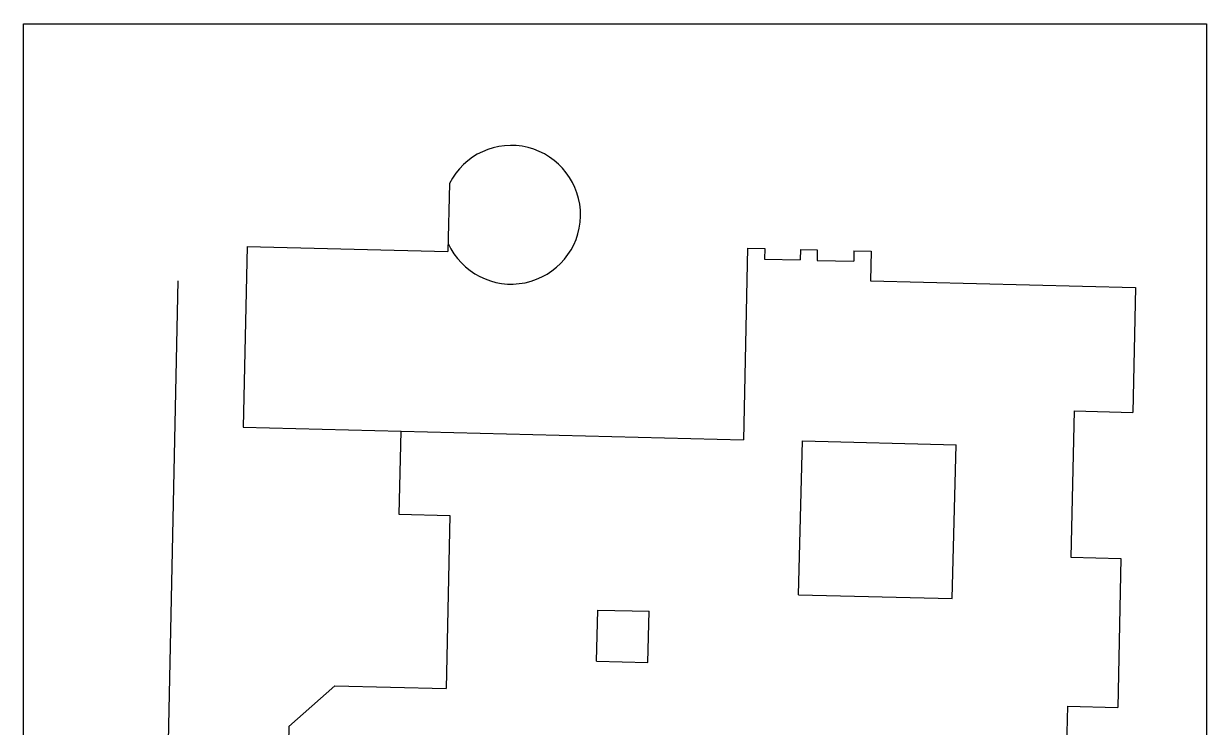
# Model space of a CAD drawing. Header units: millimetres. Extents: x -103 to 473, y 183 to 365.
# Drawn here: x 123.4 to 248.3, y 267.1 to 341.4 of the extents above; entities that cross this region are included whole.
import ezdxf

# ---------------------------------------------------------------- set-up
doc = ezdxf.new("R2010")
doc.units = ezdxf.units.MM
doc.header["$LTSCALE"] = 0.1
picture_1 = doc.add_image_def('image1.jpeg', size_in_pixel=(1647, 2086))

msp = doc.modelspace()

# ---------------------------------------------------------------- linework, layer by layer
for points in [[(168.37, 324.52), (168.22, 317.34)], [(147.01, 317.87), (146.6, 298.78)], [(147.01, 317.87), (168.22, 317.34)], [(199.87, 317.7), (199.44, 297.47)], [(199.87, 317.7), (201.67, 317.66)], [(201.67, 317.66), (201.64, 316.54)], [(205.44, 317.56), (205.42, 316.44)], [(205.44, 317.56), (207.23, 317.52)], [(207.23, 317.52), (207.21, 316.4)], [(211.1, 317.42), (211.08, 316.3)], [(211.1, 317.42), (212.9, 317.38)], [(212.9, 317.38), (212.83, 314.22)], [(201.64, 316.54), (205.42, 316.44)], [(207.21, 316.4), (211.08, 316.3)], [(139.71, 314.22), (138.42, 253.85), (156.6, 253.4)], [(212.83, 314.22), (240.85, 313.52)], [(240.85, 313.52), (240.57, 300.34)], [(234.34, 300.5), (234.01, 285.06)], [(234.34, 300.5), (240.57, 300.34)], [(146.6, 298.78), (199.44, 297.47)], [(163.24, 298.37), (163.05, 289.62)], [(205.25, 281.1), (205.65, 297.33)], [(205.65, 297.33), (221.88, 296.93)], [(221.47, 280.7), (221.88, 296.93)], [(163.05, 289.62), (168.43, 289.48), (168.04, 271.21)], [(234.01, 285.06), (239.3, 284.93)], [(239.3, 284.93), (238.96, 269.21)], [(205.25, 281.1), (221.47, 280.7)], [(183.91, 274.08), (184.05, 279.49)], [(184.05, 279.49), (189.46, 279.35)], [(189.32, 273.94), (189.46, 279.35)], [(183.91, 274.08), (189.32, 273.94)], [(156.28, 271.5), (151.42, 267.19)], [(156.28, 271.5), (168.04, 271.21)], [(233.64, 269.34), (233.49, 262.31)], [(233.64, 269.34), (238.96, 269.21)], [(151.42, 267.19), (151.24, 258.58)]]:
    msp.add_lwpolyline(points)
msp.add_arc((174.9, 321.21), 7.32, 204.4783, 153.0874)

# ---------------------------------------------------------------- pictures from other files: only their frames are drawn
at = {"layer": 'defpoints'}
image = msp.add_image(picture_1, insert=(248.32, 341.38), size_in_units=(124.91, 158.2), rotation=180, dxfattribs=at)
image.dxf.flags = 7

doc.saveas('drawing.dxf')
